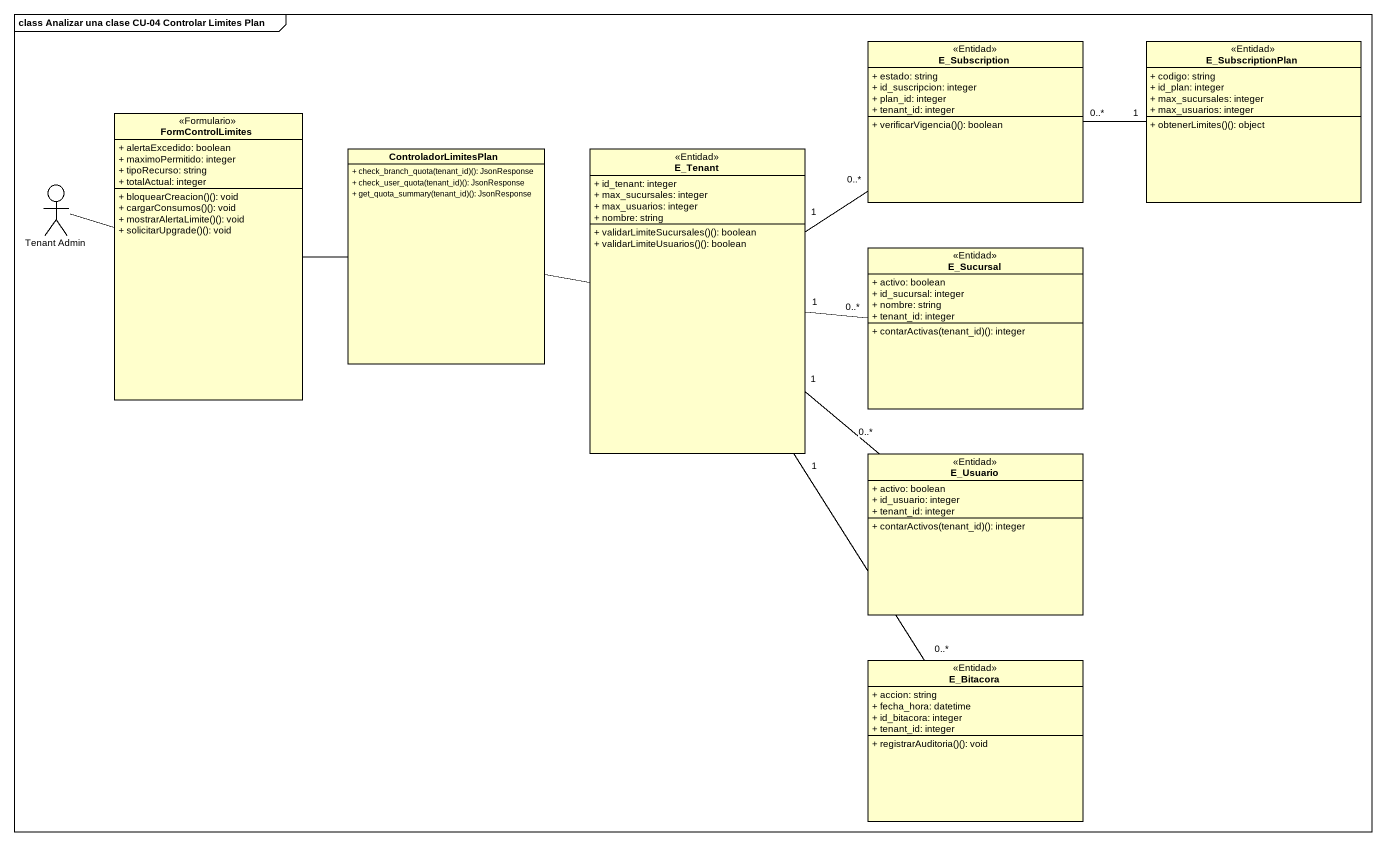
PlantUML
@startuml
mainframe class Analizar una clase CU-04 Controlar Limites Plan
allowmixing
hide circle
hide empty members
skinparam classAttributeIconSize 0
class E_Subscription <<Entidad>> {
  + estado: string
  + id_suscripcion: integer
  + plan_id: integer
  + tenant_id: integer
  + verificarVigencia()(): boolean
}
class E_SubscriptionPlan <<Entidad>> {
  + codigo: string
  + id_plan: integer
  + max_sucursales: integer
  + max_usuarios: integer
  + obtenerLimites()(): object
}
class FormControlLimites <<Formulario>> {
  + alertaExcedido: boolean
  + maximoPermitido: integer
  + tipoRecurso: string
  + totalActual: integer
  + bloquearCreacion()(): void
  + cargarConsumos()(): void
  + mostrarAlertaLimite()(): void
  + solicitarUpgrade()(): void
}
class ControladorLimitesPlan {
  + check_branch_quota(tenant_id)(): JsonResponse
  + check_user_quota(tenant_id)(): JsonResponse
  + get_quota_summary(tenant_id)(): JsonResponse
}
class E_Tenant <<Entidad>> {
  + id_tenant: integer
  + max_sucursales: integer
  + max_usuarios: integer
  + nombre: string
  + validarLimiteSucursales()(): boolean
  + validarLimiteUsuarios()(): boolean
}
actor "Tenant Admin" as Tenant_Admin
class E_Sucursal <<Entidad>> {
  + activo: boolean
  + id_sucursal: integer
  + nombre: string
  + tenant_id: integer
  + contarActivas(tenant_id)(): integer
}
class E_Usuario <<Entidad>> {
  + activo: boolean
  + id_usuario: integer
  + tenant_id: integer
  + contarActivos(tenant_id)(): integer
}
class E_Bitacora <<Entidad>> {
  + accion: string
  + fecha_hora: datetime
  + id_bitacora: integer
  + tenant_id: integer
  + registrarAuditoria()(): void
}
E_SubscriptionPlan "1" -left- "0..*" E_Subscription
FormControlLimites -right- ControladorLimitesPlan
ControladorLimitesPlan -right- E_Tenant
E_Tenant "1" -up- "0..*" E_Subscription
E_Tenant "1" -right- "0..*" E_Sucursal
E_Tenant "1" -- "0..*" E_Usuario
E_Tenant "1" -- "0..*" E_Bitacora
Tenant_Admin -right- FormControlLimites
@enduml
